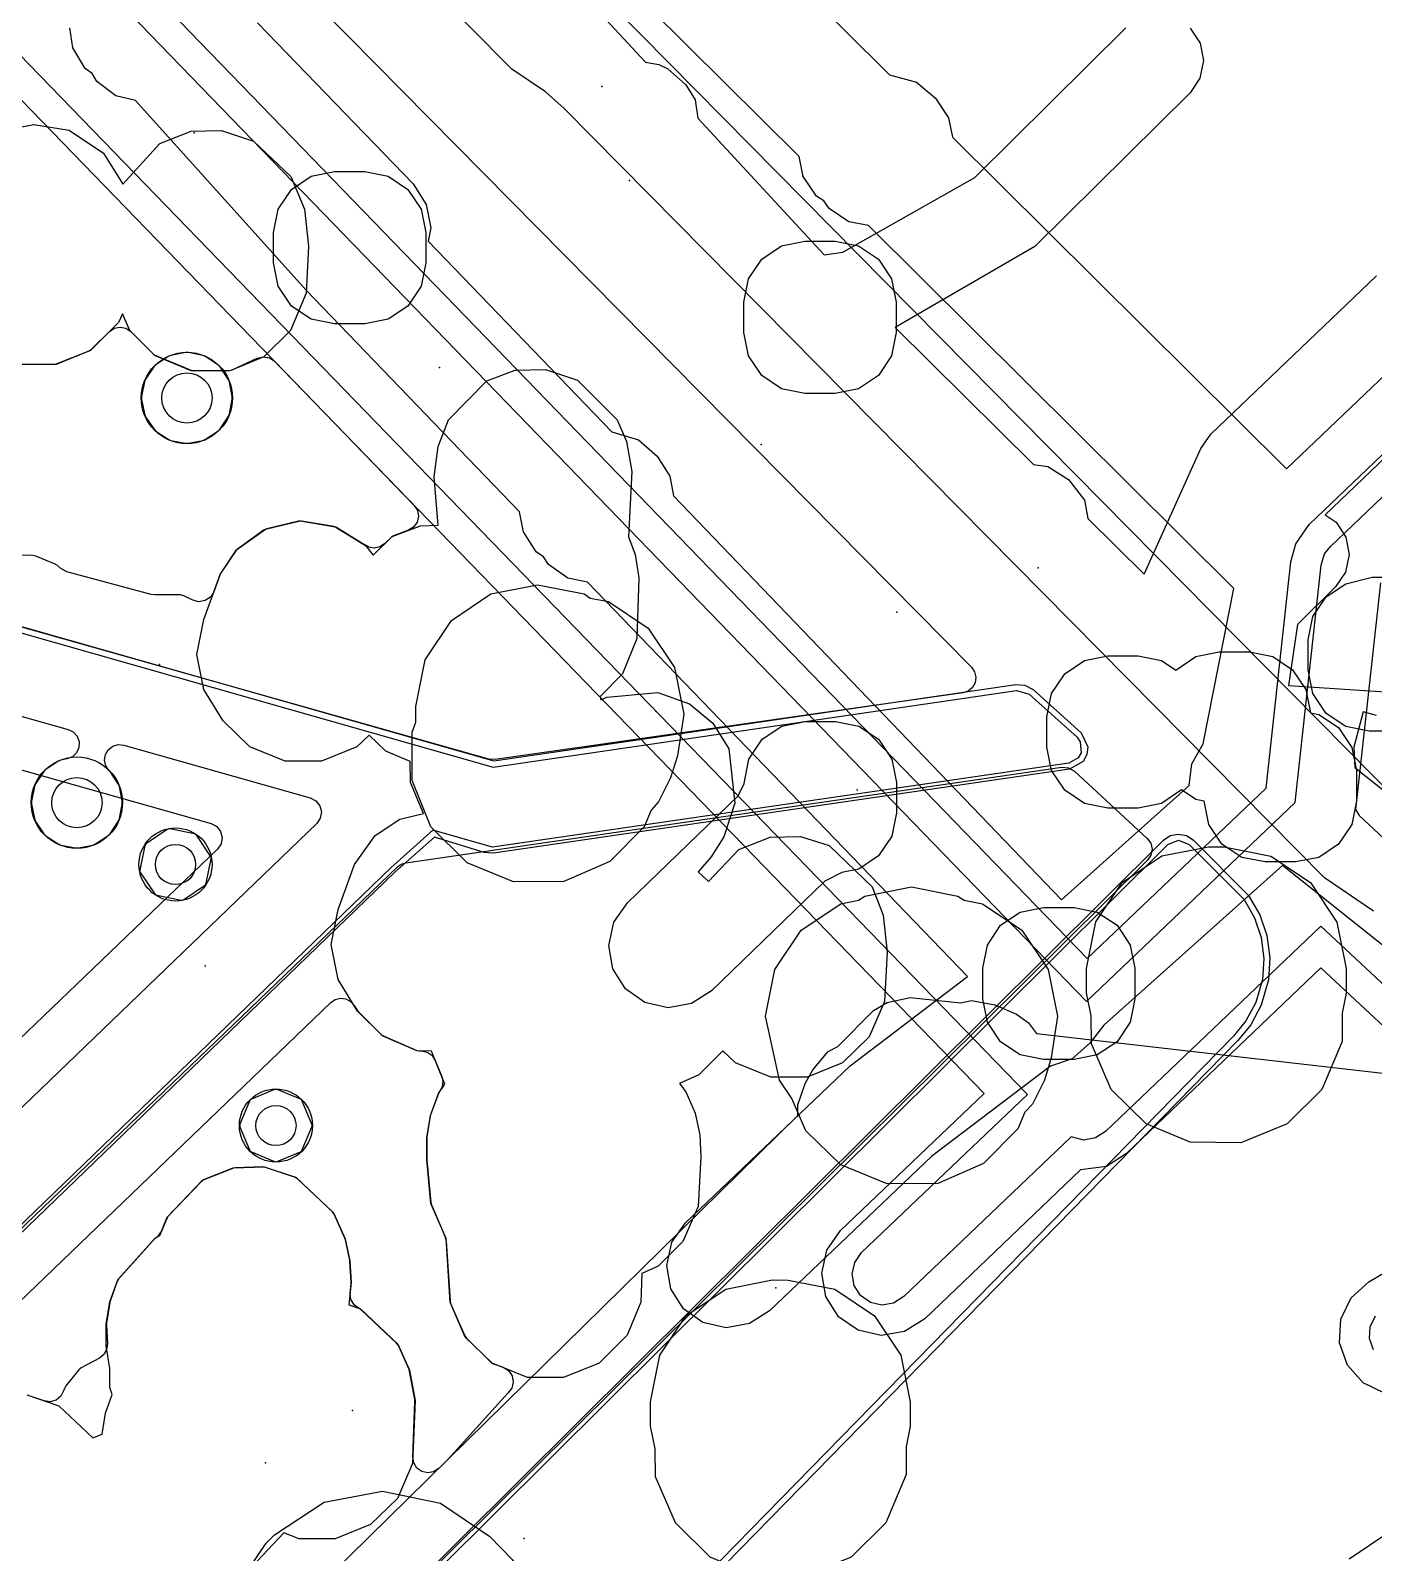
# Model space of a CAD drawing. Header units: metres. Extents: x -2677 to -840, y 169 to 1487.
# Drawn here: x -1853.9 to -1809.8, y 859.4 to 909.4 of the extents above; entities that cross this region are included whole.
import ezdxf

# ---------------------------------------------------------------- set-up
doc = ezdxf.new("R2010")
doc.units = ezdxf.units.M
for name, color, linetype in [('AI_GREENING_ALLOWED_ZONE', 4, 'Continuous'), ('AI_GREENING_EXCLUSIONS', 1, 'Continuous'), ('AI_GREENING_LAWN', 82, 'Continuous'), ('AI_GREENING_REJECTED', 6, 'Continuous'), ('AI_GREENING_SHRUBS', 92, 'Continuous')]:
    doc.layers.add(name, color=color, linetype=linetype)

# ---------------------------------------------------------------- blocks, each defined once
blk = doc.blocks.new('AI_SHRUB')
for radius in [1, 0.55]:
    blk.add_circle((0, 0), radius)

msp = doc.modelspace()

# ---------------------------------------------------------------- linework, layer by layer
at = {"layer": 'AI_GREENING_ALLOWED_ZONE'}
for points in [[(-1854.352, 898.431), (-1853.185, 898.417), (-1853.089, 898.435), (-1852.021, 898.866), (-1851.938, 898.921), (-1851.356, 899.503), (-1851.194, 899.611), (-1851.003, 899.649), (-1850.812, 899.611), (-1850.649, 899.503), (-1849.904, 898.758), (-1849.825, 898.704), (-1848.685, 898.228), (-1848.586, 898.209), (-1847.422, 898.224), (-1847.32, 898.247), (-1846.501, 898.631), (-1846.302, 898.678), (-1846.1, 898.641), (-1845.93, 898.526), (-1841.345, 893.793), (-1841.238, 893.627), (-1841.204, 893.433), (-1841.247, 893.241), (-1841.361, 893.081), (-1841.528, 892.977), (-1842.018, 892.792), (-1842.104, 892.738), (-1842.315, 892.531), (-1842.47, 892.428), (-1842.653, 892.389), (-1842.837, 892.42), (-1842.939, 892.48), (-1842.941, 892.476), (-1843.894, 893.067), (-1843.985, 893.101), (-1845.043, 893.274), (-1845.139, 893.271), (-1846.183, 893.027), (-1846.271, 892.987), (-1847.145, 892.359), (-1847.207, 892.295), (-1847.705, 891.55), (-1847.732, 891.496), (-1847.927, 890.956), (-1848.037, 890.78), (-1848.209, 890.663), (-1848.414, 890.627), (-1848.616, 890.677), (-1848.915, 890.823), (-1849.022, 890.848), (-1849.862, 890.852), (-1849.988, 890.869), (-1852.748, 891.609), (-1852.951, 891.718), (-1853.063, 891.818), (-1853.133, 891.861), (-1853.771, 892.128), (-1853.866, 892.147), (-1854.713, 892.152)], [(-1877.161, 891.572), (-1848.014, 883.34), (-1847.829, 883.243), (-1847.7, 883.079), (-1847.65, 882.876), (-1847.686, 882.671), (-1847.803, 882.498), (-1857.874, 872.838)], [(-1857.173, 864.879), (-1844.085, 877.461), (-1843.938, 877.56), (-1843.765, 877.6), (-1843.589, 877.578), (-1843.432, 877.496), (-1843.314, 877.364), (-1843.215, 877.205), (-1843.179, 877.16), (-1842.423, 876.404), (-1842.346, 876.351), (-1841.286, 875.893), (-1841.196, 875.872), (-1841.099, 875.869), (-1840.913, 875.827), (-1840.757, 875.718), (-1840.653, 875.558), (-1840.437, 875.029), (-1840.401, 874.865), (-1840.421, 874.697), (-1840.496, 874.546), (-1840.528, 874.503), (-1840.561, 874.441), (-1840.803, 873.772), (-1840.814, 873.727), (-1840.924, 873.042), (-1840.927, 873.003), (-1840.928, 872.317), (-1840.927, 872.294), (-1840.799, 870.891), (-1840.779, 870.815), (-1840.333, 869.783), (-1840.292, 869.617), (-1840.165, 867.658), (-1840.145, 867.575), (-1839.683, 866.509), (-1839.629, 866.43), (-1838.825, 865.646), (-1838.737, 865.591), (-1838.418, 865.474), (-1838.243, 865.364), (-1838.127, 865.193), (-1838.09, 864.99), (-1838.139, 864.79), (-1838.264, 864.626), (-1838.265, 864.624), (-1840.238, 862.448), (-1840.258, 862.427), (-1840.539, 862.151), (-1840.705, 862.043), (-1840.899, 862.007), (-1841.092, 862.05), (-1841.253, 862.164), (-1841.358, 862.332), (-1841.389, 862.527), (-1841.317, 864.358), (-1841.321, 864.413), (-1841.493, 865.346), (-1841.511, 865.403), (-1841.863, 866.187), (-1841.919, 866.265), (-1843.071, 867.355), (-1843.198, 867.434), (-1843.194, 867.441), (-1843.307, 867.514), (-1843.423, 867.699), (-1843.448, 867.915), (-1843.416, 868.236), (-1843.415, 868.275), (-1843.452, 868.952), (-1843.457, 868.991), (-1843.603, 869.666), (-1843.619, 869.715), (-1843.973, 870.503), (-1844.029, 870.581), (-1845.178, 871.668), (-1845.269, 871.723), (-1846.226, 872.044), (-1846.311, 872.057), (-1847.218, 872.032), (-1847.303, 872.015), (-1848.241, 871.644), (-1848.329, 871.584), (-1849.42, 870.437), (-1849.47, 870.358), (-1849.627, 869.965), (-1849.786, 869.755), (-1849.87, 869.69), (-1851.046, 868.387), (-1851.095, 868.305), (-1851.332, 867.649), (-1851.343, 867.604), (-1851.452, 866.926), (-1851.455, 866.874), (-1851.422, 866.24), (-1851.448, 866.054), (-1851.54, 865.891), (-1851.685, 865.773), (-1852.281, 865.454), (-1852.356, 865.393), (-1852.788, 864.865), (-1852.833, 864.78), (-1852.858, 864.698), (-1852.952, 864.522), (-1853.108, 864.397), (-1853.3, 864.344), (-1853.498, 864.369), (-1854.027, 864.55)]]:
    msp.add_lwpolyline(points, dxfattribs=at)
at = {"layer": 'AI_GREENING_EXCLUSIONS'}
for points in [[(-1809.828, 880.459), (-1811.445, 881.551), (-1836.418, 906.832), (-1837.026, 907.376), (-1838.14, 908.127), (-1843.723, 913.764), (-1844.464, 914.884), (-1844.895, 915.39), (-1849.11, 919.633), (-1850.514, 920.589), (-1856.414, 926.599), (-1857.091, 927.631), (-1859.701, 930.266), (-1861.003, 931.158), (-1863.742, 933.967), (-1864.517, 935.157), (-1865.24, 935.929), (-1871.174, 941.919), (-1871.757, 942.437), (-1872.982, 943.264), (-1872.982, 943.264), (-1879.639, 949.982)], [(-1886.21, 948.083), (-1819.233, 878.9), (-1813.361, 884.505), (-1812.548, 891.936), (-1812.389, 892.527), (-1811.941, 893.165), (-1800.493, 904.092)], [(-1887.114, 947.58), (-1819.26, 877.491), (-1812.406, 884.033), (-1811.554, 891.827), (-1811.437, 892.199), (-1811.25, 892.442), (-1799.802, 903.369)], [(-1802.56, 871.572), (-1811.566, 879.969), (-1818.64, 873.218), (-1818.969, 873.009), (-1819.346, 872.941), (-1819.762, 873.047), (-1825.265, 867.795), (-1825.594, 867.586), (-1825.978, 867.519), (-1826.359, 867.604), (-1826.678, 867.828), (-1826.888, 868.157), (-1826.955, 868.542), (-1826.87, 868.922), (-1826.645, 869.242), (-1821.202, 874.437), (-1860.883, 915.4)], [(-1809.466, 864.623), (-1810.17, 864.96), (-1810.69, 865.542), (-1810.949, 866.278), (-1810.906, 867.057), (-1810.569, 867.761), (-1809.987, 868.281), (-1804.181, 871.716), (-1811.558, 878.595), (-1817.949, 872.495), (-1818.608, 872.076), (-1819.453, 871.959), (-1824.574, 867.071), (-1825.233, 866.653), (-1826.002, 866.519), (-1826.763, 866.689), (-1827.402, 867.137), (-1827.82, 867.796), (-1827.954, 868.565), (-1827.784, 869.326), (-1827.336, 869.965), (-1822.621, 874.465), (-1860.811, 913.888)], [(-1831.81, 913.988), (-1825.726, 907.942), (-1824.849, 907.701), (-1824.222, 907.175), (-1823.788, 906.529), (-1823.657, 905.886), (-1812.692, 894.989), (-1809.179, 898.343)], [(-1837.785, 912.718), (-1833.741, 908.357), (-1833.311, 908.281), (-1833.014, 908.14), (-1832.422, 907.613), (-1832.115, 907.114), (-1832.029, 906.511), (-1827.872, 902.028), (-1827.266, 902.115), (-1822.929, 904.566), (-1817.971, 909.477)], [(-1846.485, 909.646), (-1841.382, 904.361), (-1840.948, 903.674), (-1840.798, 902.908), (-1840.887, 902.468), (-1834.851, 896.204), (-1833.979, 895.944), (-1833.365, 895.404), (-1832.944, 894.749), (-1832.827, 894.103), (-1820.086, 880.838), (-1815.883, 884.591), (-1815.797, 885.301), (-1815.428, 885.956), (-1814.419, 891.066), (-1826.415, 902.987), (-1827.061, 903.112), (-1827.712, 903.542), (-1827.884, 903.796), (-1828.123, 903.953), (-1828.561, 904.599), (-1828.697, 905.255), (-1834.826, 911.347)], [(-1808.959, 884.014), (-1834.779, 910.151)], [(-1802.757, 873.941), (-1812.822, 881.961), (-1818.694, 876.718), (-1819.145, 876.128), (-1819.73, 875.611), (-1820.441, 875.367), (-1824.341, 872.411), (-1829.668, 867.327), (-1830.326, 866.909), (-1831.095, 866.775), (-1831.857, 866.945), (-1832.495, 867.393), (-1832.913, 868.052), (-1833.048, 868.821), (-1832.878, 869.582), (-1832.429, 870.221), (-1827.021, 875.383), (-1823.172, 878.317), (-1835.647, 891.265), (-1836.291, 891.404), (-1836.933, 891.848), (-1837.099, 892.105), (-1837.334, 892.268), (-1837.758, 892.923), (-1837.88, 893.582), (-1844.901, 900.869), (-1850.501, 907.092), (-1851.14, 907.252), (-1851.766, 907.718), (-1851.923, 907.981), (-1852.153, 908.151), (-1852.555, 908.821), (-1852.653, 909.483)], [(-1815.85, 909.467), (-1815.527, 908.979), (-1815.416, 908.405), (-1815.533, 907.831), (-1815.86, 907.346), (-1820.96, 902.294), (-1825.547, 899.64), (-1821.006, 895.137), (-1820.534, 895.067), (-1819.854, 894.644), (-1819.329, 893.963), (-1819.218, 893.364), (-1817.37, 891.531), (-1815.507, 895.665), (-1815.175, 896.134), (-1809.73, 901.331)], [(-1854.789, 906.12), (-1853.836, 906.309), (-1852.681, 906.12), (-1851.543, 905.36), (-1850.911, 904.347), (-1849.694, 905.679), (-1848.664, 906.086), (-1847.67, 906.113), (-1846.62, 905.761), (-1845.396, 904.602), (-1844.949, 903.527), (-1844.816, 902.31), (-1844.893, 900.765), (-1845.408, 899.533), (-1846.285, 898.678), (-1847.369, 898.225), (-1848.638, 898.208), (-1849.87, 898.723), (-1850.68, 899.533), (-1850.929, 900.089), (-1851.057, 899.802), (-1851.974, 898.885), (-1853.135, 898.416), (-1854.401, 898.432)], [(-1892.601, 900.511), (-1838.747, 885.196), (-1821.556, 887.714), (-1821.147, 887.593), (-1819.571, 886.179), (-1819.463, 886.029), (-1819.44, 885.666), (-1819.528, 885.503), (-1819.844, 885.323), (-1838.766, 882.567), (-1840.735, 883.121), (-1842.102, 881.896), (-1867.688, 857.204)], [(-1892.179, 900.602), (-1838.724, 885.402), (-1821.586, 887.912), (-1821.281, 887.891), (-1821.013, 887.742), (-1819.432, 886.324), (-1819.218, 885.862), (-1819.25, 885.605), (-1819.373, 885.377), (-1819.816, 885.126), (-1838.737, 882.369), (-1839.044, 882.392), (-1840.681, 882.896), (-1841.978, 881.738), (-1867.406, 857.198)], [(-1806.654, 898.038), (-1811.423, 893.487), (-1811.059, 893.239), (-1810.738, 892.75), (-1810.628, 892.175), (-1810.747, 891.602), (-1811.076, 891.118), (-1812.33, 889.883), (-1812.622, 887.87), (-1809.443, 887.672)], [(-1809.605, 891.247), (-1810.419, 883.803), (-1810.305, 883.607), (-1800.004, 874.002)], [(-1809.731, 886.889), (-1810.169, 887.012), (-1810.481, 885.851), (-1810.444, 885.181), (-1808.008, 883.24)], [(-1855.302, 844.164), (-1816.59, 882.65), (-1816.242, 882.795), (-1815.891, 882.656), (-1814.086, 880.842), (-1813.742, 880.246), (-1813.521, 879.596), (-1813.432, 878.908), (-1813.48, 878.216), (-1813.697, 877.462), (-1814.022, 876.855), (-1814.427, 876.354), (-1871.899, 817.61)], [(-1855.298, 844.45), (-1816.731, 882.791), (-1816.507, 882.941), (-1816.244, 882.995), (-1815.979, 882.946), (-1815.753, 882.801), (-1813.934, 880.972), (-1813.567, 880.344), (-1813.331, 879.657), (-1813.233, 878.931), (-1813.28, 878.199), (-1813.52, 877.37), (-1813.866, 876.73), (-1814.284, 876.214), (-1871.745, 817.481)], [(-1846.024, 856.759), (-1828.745, 873.746), (-1828.738, 874.093), (-1828.504, 874.799), (-1828.253, 875.25), (-1827.748, 875.845), (-1827.424, 876.012), (-1826.254, 877.194), (-1825.811, 877.458), (-1825.048, 877.623), (-1823.397, 877.445), (-1823.042, 877.52), (-1822.274, 877.378), (-1821.556, 877.073), (-1821.165, 876.787), (-1820.9, 876.443), (-1790.123, 872.919)], [(-1846.024, 856.759), (-1828.745, 873.746), (-1828.738, 874.093), (-1828.504, 874.799), (-1828.253, 875.25), (-1827.748, 875.845), (-1827.424, 876.012), (-1826.254, 877.194), (-1825.811, 877.458), (-1825.048, 877.623), (-1823.397, 877.445), (-1823.042, 877.52), (-1822.274, 877.378), (-1821.556, 877.073), (-1821.165, 876.787), (-1820.9, 876.443), (-1790.123, 872.919)], [(-1854.07, 864.565), (-1853.02, 864.213), (-1851.899, 863.152), (-1851.592, 863.272), (-1851.479, 863.968), (-1851.26, 864.575), (-1851.341, 864.81), (-1851.341, 865.439), (-1851.457, 866.182), (-1851.456, 866.9), (-1851.339, 867.627), (-1851.078, 868.351), (-1849.84, 869.724), (-1849.693, 869.799), (-1849.452, 870.402), (-1848.292, 871.624), (-1847.262, 872.031), (-1846.268, 872.058), (-1845.218, 871.706), (-1843.994, 870.547), (-1843.608, 869.691), (-1843.453, 868.972), (-1843.414, 868.255), (-1843.488, 867.53), (-1843.108, 867.39), (-1841.884, 866.231), (-1841.498, 865.375), (-1841.316, 864.386), (-1841.398, 862.313), (-1841.896, 861.162), (-1842.773, 860.307), (-1843.938, 859.837), (-1845.126, 859.837), (-1845.63, 860.031), (-1846.504, 859.109)], [(-1809.83, 866.051), (-1809.959, 866.419), (-1809.938, 866.809), (-1809.769, 867.16)], [(-1810.627, 859.184), (-1809.33, 860.052), (-1807.799, 860.356), (-1807.277, 860.351), (-1805.746, 860.047), (-1804.449, 859.179)]]:
    msp.add_lwpolyline(points, dxfattribs=at)
for points in [[(-1841.547, 900.343), (-1842.196, 899.909), (-1842.961, 899.757), (-1843.961, 899.757), (-1844.726, 899.909), (-1845.375, 900.343), (-1845.809, 900.992), (-1845.961, 901.757), (-1845.961, 902.757), (-1845.809, 903.522), (-1845.375, 904.171), (-1844.726, 904.605), (-1843.961, 904.757), (-1842.961, 904.757), (-1842.196, 904.605), (-1841.547, 904.171), (-1841.113, 903.522), (-1840.961, 902.757), (-1840.961, 901.757), (-1841.113, 900.992), (-1841.547, 900.343)], [(-1826.745, 897.623), (-1827.51, 897.471), (-1828.51, 897.471), (-1829.275, 897.623), (-1829.924, 898.057), (-1830.358, 898.706), (-1830.51, 899.471), (-1830.51, 900.471), (-1830.358, 901.236), (-1829.924, 901.885), (-1829.275, 902.319), (-1828.51, 902.471), (-1827.51, 902.471), (-1826.745, 902.319), (-1826.096, 901.885), (-1825.662, 901.236), (-1825.51, 900.471), (-1825.51, 899.471), (-1825.662, 898.706), (-1826.096, 898.057), (-1826.745, 897.623)], [(-1842.067, 892.774), (-1841.136, 893.124), (-1840.558, 893.14), (-1840.686, 894.733), (-1840.556, 895.731), (-1840.217, 896.606), (-1838.958, 897.885), (-1838.027, 898.235), (-1837.033, 898.262), (-1835.983, 897.91), (-1834.673, 896.605), (-1834.373, 895.895), (-1834.191, 894.906), (-1834.303, 892.761), (-1834.09, 892.184), (-1833.969, 891.414), (-1834.034, 889.422), (-1834.504, 888.257), (-1835.229, 887.511), (-1835.209, 887.404), (-1835.017, 887.486), (-1833.34, 887.644), (-1832.296, 887.275), (-1831.529, 886.642), (-1831.011, 885.792), (-1830.806, 884.009), (-1831.177, 882.905), (-1831.591, 882.245), (-1832.015, 881.755), (-1831.677, 881.435), (-1830.683, 882.482), (-1829.653, 882.889), (-1828.659, 882.916), (-1827.71, 882.616), (-1826.299, 881.259), (-1825.938, 880.33), (-1825.805, 879.113), (-1825.899, 877.487), (-1826.397, 876.336), (-1827.274, 875.481), (-1828.439, 875.011), (-1829.627, 875.011), (-1830.792, 875.481), (-1831.206, 875.873), (-1831.997, 875.081), (-1832.632, 874.798), (-1832.418, 874.53), (-1832.118, 873.82), (-1831.963, 873.101), (-1831.924, 872.384), (-1832.018, 870.758), (-1832.516, 869.607), (-1833.326, 868.797), (-1833.869, 868.553), (-1833.894, 867.615), (-1834.347, 866.531), (-1835.269, 865.609), (-1836.434, 865.139), (-1837.622, 865.139), (-1838.787, 865.609), (-1839.664, 866.464), (-1840.162, 867.615), (-1840.298, 869.703), (-1840.795, 870.852), (-1840.928, 872.305), (-1840.927, 873.023), (-1840.81, 873.75), (-1840.549, 874.474), (-1840.332, 874.771), (-1840.775, 875.858), (-1841.243, 875.874), (-1842.39, 876.37), (-1843.2, 877.18), (-1843.841, 878.216), (-1844.071, 879.364), (-1843.844, 880.512), (-1843.308, 881.994), (-1842.626, 882.945), (-1841.818, 883.484), (-1841.034, 883.668), (-1841.462, 884.692), (-1841.479, 885.383), (-1842.275, 885.716), (-1842.824, 886.243), (-1843.229, 885.858), (-1844.39, 885.389), (-1845.578, 885.389), (-1846.739, 885.858), (-1847.613, 886.711), (-1848.254, 887.747), (-1848.484, 888.895), (-1848.257, 890.043), (-1847.721, 891.525), (-1847.182, 892.333), (-1846.231, 893.015), (-1845.091, 893.282), (-1843.936, 893.093), (-1842.941, 892.476), (-1842.693, 892.162), (-1842.067, 892.774)], [(-1835.76, 890.882), (-1835.561, 890.749), (-1834.958, 890.629), (-1833.661, 889.762), (-1832.793, 888.464), (-1832.489, 886.934), (-1832.696, 885.563), (-1832.922, 884.838), (-1833.315, 884.048), (-1833.564, 883.78), (-1833.793, 883.232), (-1834.916, 882.088), (-1836.425, 881.44), (-1838.086, 881.425), (-1839.608, 882.045), (-1840.795, 883.232), (-1841.415, 884.754), (-1841.415, 886.337), (-1841.291, 886.674), (-1841.291, 887.187), (-1840.987, 888.717), (-1840.119, 890.015), (-1838.822, 890.882), (-1837.291, 891.187), (-1835.76, 890.882)], [(-1807.564, 886.958), (-1808.213, 886.525), (-1808.978, 886.373), (-1809.978, 886.373), (-1810.743, 886.525), (-1811.392, 886.958), (-1811.826, 887.607), (-1811.978, 888.373), (-1811.978, 889.373), (-1811.826, 890.138), (-1811.392, 890.787), (-1810.743, 891.22), (-1809.874, 891.435), (-1809.082, 891.435), (-1808.213, 891.22), (-1807.564, 890.787), (-1807.13, 890.138), (-1806.978, 889.373), (-1806.978, 888.373), (-1807.13, 887.607), (-1807.564, 886.958)], [(-1812.057, 887.743), (-1811.905, 886.98), (-1811.63, 886.925), (-1810.981, 886.491), (-1810.547, 885.842), (-1810.395, 885.077), (-1810.395, 884.077), (-1810.547, 883.312), (-1810.981, 882.663), (-1811.63, 882.229), (-1812.395, 882.077), (-1813.395, 882.077), (-1814.16, 882.229), (-1814.809, 882.663), (-1815.243, 883.312), (-1815.395, 884.075), (-1815.67, 884.13), (-1816.139, 884.443), (-1816.795, 883.999), (-1817.56, 883.847), (-1818.56, 883.847), (-1819.325, 883.999), (-1819.974, 884.433), (-1820.408, 885.082), (-1820.56, 885.847), (-1820.56, 886.847), (-1820.408, 887.612), (-1819.974, 888.261), (-1819.325, 888.695), (-1818.56, 888.847), (-1817.56, 888.847), (-1816.795, 888.695), (-1816.326, 888.382), (-1815.67, 888.826), (-1814.905, 888.978), (-1813.905, 888.978), (-1813.14, 888.826), (-1812.491, 888.392), (-1812.057, 887.743)], [(-1825.501, 883.692), (-1825.654, 882.926), (-1826.087, 882.277), (-1826.736, 881.844), (-1827.295, 881.733), (-1827.852, 881.446), (-1831.575, 877.841), (-1832.233, 877.423), (-1833.002, 877.289), (-1833.764, 877.459), (-1834.402, 877.907), (-1834.82, 878.566), (-1834.955, 879.335), (-1834.785, 880.096), (-1834.336, 880.735), (-1830.701, 884.254), (-1830.501, 884.657), (-1830.349, 885.457), (-1829.916, 886.106), (-1829.267, 886.539), (-1828.501, 886.692), (-1827.501, 886.692), (-1826.736, 886.539), (-1826.087, 886.106), (-1825.654, 885.457), (-1825.501, 884.692), (-1825.501, 883.692)], [(-1813.203, 882.269), (-1811.906, 881.401), (-1811.038, 880.104), (-1810.734, 878.573), (-1810.734, 877.767), (-1810.865, 877.108), (-1810.865, 876.183), (-1811.528, 874.597), (-1812.672, 873.474), (-1814.194, 872.854), (-1815.855, 872.87), (-1817.3, 873.474), (-1818.444, 874.597), (-1819.091, 876.106), (-1819.107, 877.026), (-1819.256, 877.776), (-1819.256, 878.578), (-1818.952, 880.109), (-1818.084, 881.406), (-1816.787, 882.274), (-1815.256, 882.578), (-1814.734, 882.573), (-1813.203, 882.269)], [(-1823.481, 880.958), (-1823.282, 880.824), (-1822.679, 880.705), (-1821.382, 879.837), (-1820.514, 878.54), (-1820.21, 877.009), (-1820.417, 875.638), (-1820.643, 874.913), (-1821.036, 874.123), (-1821.288, 873.853), (-1821.515, 873.309), (-1822.638, 872.165), (-1824.147, 871.518), (-1825.808, 871.502), (-1827.33, 872.122), (-1828.474, 873.245), (-1828.936, 874.311), (-1829.339, 874.913), (-1829.8, 877.009), (-1829.496, 878.54), (-1828.628, 879.837), (-1827.331, 880.705), (-1826.748, 880.82), (-1826.543, 880.958), (-1825.012, 881.262), (-1823.481, 880.958)], [(-1818.904, 875.735), (-1819.669, 875.583), (-1820.669, 875.583), (-1821.434, 875.735), (-1822.083, 876.169), (-1822.517, 876.818), (-1822.669, 877.583), (-1822.669, 878.583), (-1822.517, 879.348), (-1822.083, 879.997), (-1821.434, 880.431), (-1820.669, 880.583), (-1819.669, 880.583), (-1818.904, 880.431), (-1818.255, 879.997), (-1817.821, 879.348), (-1817.669, 878.583), (-1817.669, 877.583), (-1817.821, 876.818), (-1818.255, 876.169), (-1818.904, 875.735)], [(-1827.524, 868.036), (-1826.226, 867.169), (-1825.359, 865.871), (-1825.054, 864.34), (-1825.054, 863.534), (-1825.185, 862.875), (-1825.185, 861.951), (-1825.848, 860.365), (-1826.992, 859.241), (-1828.515, 858.621), (-1830.176, 858.637), (-1831.62, 859.241), (-1832.764, 860.365), (-1833.412, 861.873), (-1833.427, 862.794), (-1833.576, 863.543), (-1833.576, 864.345), (-1833.272, 865.876), (-1832.405, 867.174), (-1831.107, 868.041), (-1829.576, 868.345), (-1829.054, 868.34), (-1827.524, 868.036)], [(-1836.685, 855.801), (-1836.976, 853.965), (-1837.918, 852.362), (-1838.174, 852.069), (-1839.803, 850.838), (-1841.79, 850.361), (-1843.801, 850.719), (-1845.501, 851.85), (-1846.263, 852.623), (-1847.334, 854.254), (-1847.7, 856.17), (-1847.305, 858.08), (-1846.209, 859.694), (-1845.933, 859.967), (-1844.303, 861.038), (-1842.386, 861.404), (-1840.476, 861.009), (-1838.862, 859.913), (-1838.121, 859.161), (-1837.085, 857.617), (-1836.685, 855.801)]]:
    msp.add_lwpolyline(points, close=True, dxfattribs=at)
at = {"layer": 'AI_GREENING_LAWN'}
for points in [[(-1888.094, 954.356), (-1823.038, 888.475), (-1822.935, 888.323), (-1822.894, 888.145), (-1822.92, 887.964), (-1823.009, 887.804), (-1823.15, 887.687), (-1823.323, 887.629), (-1838.688, 885.439), (-1838.894, 885.453), (-1875.441, 895.785)], [(-1866.664, 890.374), (-1852.71, 886.433), (-1852.54, 886.348), (-1852.415, 886.206), (-1852.351, 886.027), (-1852.359, 885.838), (-1852.436, 885.665), (-1852.572, 885.533), (-1852.748, 885.461), (-1852.948, 885.422), (-1853.037, 885.385), (-1853.442, 885.114), (-1853.51, 885.046), (-1853.78, 884.641), (-1853.817, 884.552), (-1853.912, 884.074), (-1853.912, 883.978), (-1853.817, 883.5), (-1853.78, 883.411), (-1853.51, 883.006), (-1853.442, 882.938), (-1853.037, 882.668), (-1852.948, 882.631), (-1852.47, 882.536), (-1852.374, 882.536), (-1851.896, 882.631), (-1851.807, 882.668), (-1851.402, 882.938), (-1851.334, 883.006), (-1851.063, 883.411), (-1851.026, 883.5), (-1850.932, 883.978), (-1850.932, 884.074), (-1851.026, 884.552), (-1851.063, 884.641), (-1851.334, 885.046), (-1851.369, 885.081), (-1851.475, 885.236), (-1851.516, 885.418), (-1851.487, 885.603), (-1851.392, 885.764), (-1851.245, 885.879), (-1851.066, 885.932), (-1850.88, 885.916), (-1844.756, 884.187), (-1844.571, 884.089), (-1844.442, 883.925), (-1844.392, 883.723), (-1844.428, 883.518), (-1844.545, 883.345), (-1869.127, 859.688)]]:
    msp.add_lwpolyline(points, dxfattribs=at)
for points in [[(-1848.761, 895.831), (-1848.283, 895.926), (-1848.194, 895.963), (-1847.789, 896.234), (-1847.721, 896.302), (-1847.451, 896.707), (-1847.414, 896.796), (-1847.319, 897.273), (-1847.319, 897.37), (-1847.414, 897.847), (-1847.451, 897.937), (-1847.721, 898.341), (-1847.789, 898.41), (-1848.194, 898.68), (-1848.283, 898.717), (-1848.761, 898.812), (-1848.857, 898.812), (-1849.335, 898.717), (-1849.424, 898.68), (-1849.829, 898.41), (-1849.897, 898.341), (-1850.168, 897.937), (-1850.205, 897.847), (-1850.3, 897.37), (-1850.3, 897.273), (-1850.205, 896.796), (-1850.168, 896.707), (-1849.897, 896.302), (-1849.829, 896.234), (-1849.424, 895.963), (-1849.335, 895.926), (-1848.857, 895.831), (-1848.761, 895.831)], [(-1855.128, 844.645), (-1855.353, 844.623), (-1855.453, 844.636), (-1855.615, 844.686), (-1855.751, 844.788), (-1867.192, 856.885), (-1867.284, 857.023), (-1867.326, 857.185), (-1867.313, 857.351), (-1867.302, 857.394), (-1867.164, 857.631), (-1841.895, 881.918), (-1841.768, 882.006), (-1841.62, 882.052), (-1820.067, 885.19), (-1819.847, 885.173), (-1819.656, 885.062), (-1817.267, 882.853), (-1817.15, 882.69), (-1817.106, 882.495), (-1817.143, 882.298), (-1817.254, 882.131), (-1854.936, 844.763), (-1855.128, 844.645)], [(-1848.193, 881.333), (-1848.175, 881.376), (-1848.015, 882.18), (-1848.015, 882.226), (-1848.033, 882.269), (-1848.488, 882.951), (-1848.521, 882.984), (-1848.564, 883.002), (-1849.368, 883.162), (-1849.415, 883.162), (-1849.458, 883.144), (-1850.139, 882.688), (-1850.172, 882.656), (-1850.19, 882.613), (-1850.35, 881.808), (-1850.35, 881.762), (-1850.332, 881.719), (-1849.877, 881.037), (-1849.844, 881.005), (-1849.801, 880.987), (-1848.997, 880.827), (-1848.95, 880.827), (-1848.907, 880.845), (-1848.226, 881.3), (-1848.193, 881.333)], [(-1845.082, 872.55), (-1845.043, 872.575), (-1845.018, 872.614), (-1844.704, 873.371), (-1844.695, 873.417), (-1844.704, 873.462), (-1845.018, 874.22), (-1845.043, 874.259), (-1845.082, 874.284), (-1845.84, 874.598), (-1845.885, 874.607), (-1845.931, 874.598), (-1846.688, 874.284), (-1846.727, 874.259), (-1846.752, 874.22), (-1847.066, 873.462), (-1847.075, 873.417), (-1847.066, 873.371), (-1846.752, 872.614), (-1846.727, 872.575), (-1846.688, 872.55), (-1845.931, 872.236), (-1845.885, 872.227), (-1845.84, 872.236), (-1845.082, 872.55)]]:
    msp.add_lwpolyline(points, close=True, dxfattribs=at)
at = {"layer": 'AI_GREENING_REJECTED'}
for p in [(-1835.18, 907.56), (-1848.57, 906.03), (-1834.27, 904.47), (-1840.51, 898.32), (-1829.95, 895.79), (-1820.85, 891.74), (-1825.49, 890.28), (-1849.71, 888.56), (-1833.4, 887.02), (-1826.79, 884.45), (-1848.21, 878.66), (-1829.46, 868.08), (-1843.37, 864.05), (-1846.23, 862.34), (-1837.73, 859.85)]:
    msp.add_point(p, dxfattribs=at)

# ---------------------------------------------------------------- block references
at = {"layer": 'AI_GREENING_SHRUBS'}
for p, xscale, yscale in [((-1848.809, 897.322), 1.5, 1.5), ((-1852.422, 884.026), 1.5, 1.5), ((-1849.183, 881.994), 1.2, 1.2), ((-1845.885, 873.417), 1.2, 1.2)]:
    msp.add_blockref('AI_SHRUB', p, dxfattribs=dict(at, xscale=xscale, yscale=yscale))

doc.saveas('drawing.dxf')
